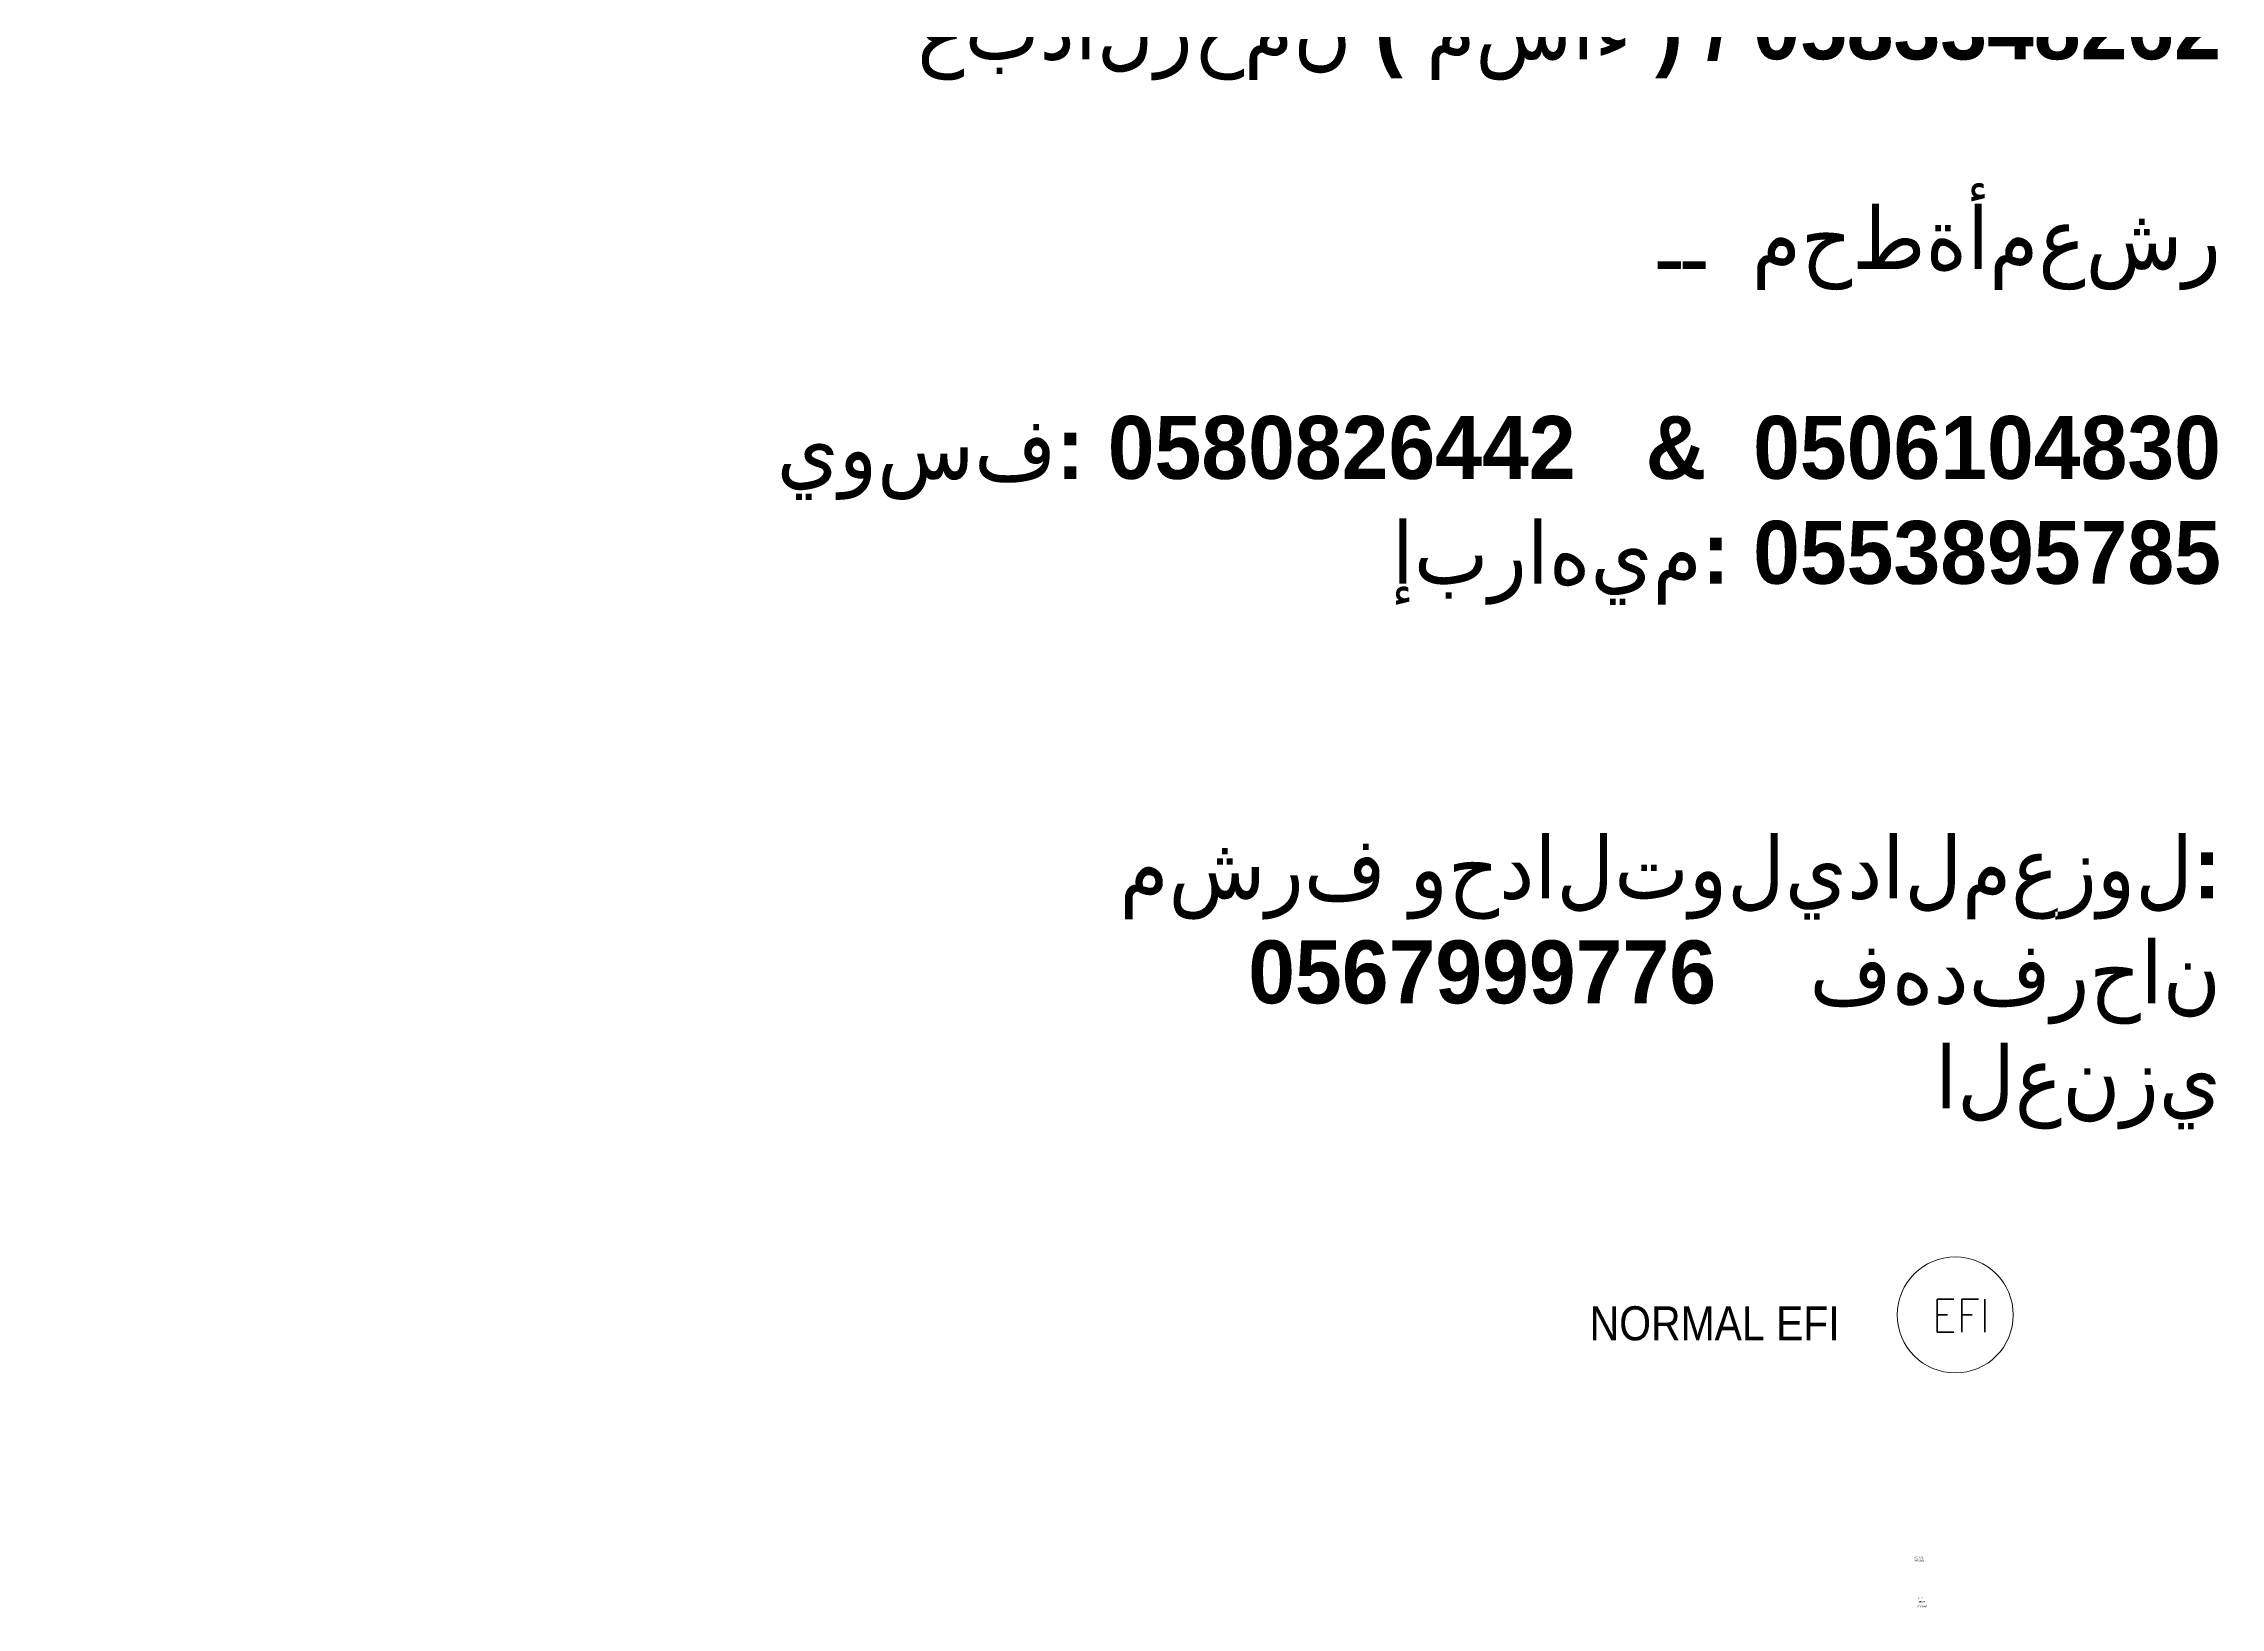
# Model space of a CAD drawing. Header units: metres. Extents: x 65984 to 144644, y -19036 to 23726.
# Drawn here: x 119613 to 124501, y 8598 to 12109 of the extents above; entities that cross this region are included whole.
import ezdxf
from ezdxf.enums import TextEntityAlignment as Align

# ---------------------------------------------------------------- set-up
doc = ezdxf.new("R2010")
doc.units = ezdxf.units.M
doc.header["$MEASUREMENT"] = 0
for name, color, linetype, lineweight in [('d_eos no', 121, 'Continuous', 40), ('d_switch', 95, 'Continuous', 40), ('d_tf no', 6, 'Continuous', 40), ('SW N O', 114, 'Continuous', 30)]:
    doc.layers.add(name, color=color, linetype=linetype, lineweight=lineweight)
doc.styles.add('NASKHF', font='naskhf.shx', dxfattribs={"height": 8})
doc.styles.add('Style-msdefault', font='msdefault.shx')
doc.styles.add('Style-STANDARD', font='STANDARD.shx')

# ---------------------------------------------------------------- blocks, each defined once
blk = doc.blocks.new('*U3587')
at = {"layer": 'SW N O', "color": 163, "lineweight": 13}
blk.add_circle((0, 0.01), 16.84, dxfattribs=at)
at = {"layer": 'SW N O', "color": 163, "lineweight": 13, "style": 'Style-STANDARD'}
blk.add_text('EFI', height=9.6, dxfattribs=at).set_placement((1.68, -0.17), align=Align.MIDDLE_CENTER)

msp = doc.modelspace()

# ---------------------------------------------------------------- block references
at = {"layer": 'SW N O', "color": 163, "lineweight": 13, "xscale": 7.731482490091237, "yscale": 7.731482490091237, "zscale": 7.731482490091237, "rotation": 359.9999999999999}
msp.add_blockref('*U3587', (123905.9, 9255), dxfattribs=at)

# ---------------------------------------------------------------- texts
at = {"layer": 'd_eos no', "color": 167, "linetype": 'Continuous', "lineweight": 13, "true_color": 0x1f4e79, "insert": (124502.5, 14569.5), "char_height": 141.25, "width": 4802.483, "attachment_point": 3, "style": 'NASKHF'}
msp.add_mtext('\\fGE SS Two Medium|b1|i0|c178178|p27;هذه قائمة بمشغلي المحطات التابعةللتوليدالمعزل\\P\\P\\C1;\\c255;ــ\\C157;\\c8210719; \\C1;\\c255; محطةالطوالة\\P\\P\\C157;\\c7949855;       ارشد / 0500332034\\P       عثمان / 0550883115\\P\\P\\C1;\\c255;ــ\\C157;\\c8210719; \\C1;\\c255; محطةالبرازي\\P\\P\\C157;\\c7949855;      عثمان علي ( صباح ) / 0583533114\\Pعبدالرحمن ( مساء ) / 0583348262\\P\\P\\C1;\\c255;ــ\\C157;\\c8210719; \\C1;\\c255; محطةأمعشر\\P\\P\\C157;\\c7949855;      يوسف: 0580826442   &  0506104830\\P      إبراهيم: 0553895785\\P   \\P\\P\\C1;\\c255;مشرف وحدالتوليدالمعزول: \\P\\C157;\\c7949855;                                                  0567999776    فهدفرحان العنزي\\P                                                        \\P', dxfattribs=at)
at = {"layer": 'd_switch', "color": 2, "linetype": 'Continuous', "lineweight": 30, "style": 'Style-msdefault', "width": 0.9}
msp.add_text('NORMAL EFI', height=76.3, dxfattribs=at).set_placement((123085, 9274.5), align=Align.TOP_LEFT)
at = {"layer": 'd_tf no', "color": 121, "linetype": 'Continuous', "lineweight": 40, "insert": (123814.2, 8712.8), "char_height": 4.057, "attachment_point": 1, "style": 'NASKHF'}
msp.add_mtext('\\Fmsdefault;\\H1x;\\W0.945946;ACTIVE\\P9/8/2023', dxfattribs=at)
at = {"layer": 'd_tf no', "color": 6, "linetype": 'Continuous', "lineweight": 13, "attachment_point": 1, "style": 'NASKHF'}
for s, insert, char_height in [('\\Fmsdefault;\\H1x;\\W0.945946;EFI OFF', (123822.8, 8621.9), 2.82), ('\\Fmsdefault;\\H1x;\\W0.945946;EFI ON', (123823.8, 8612.7), 3.134), ('\\Fmsdefault;\\H1x;\\W0.945946;OFFLINE', (123820.3, 8602.4), 3.869)]:
    msp.add_mtext(s, dxfattribs=dict(at, insert=insert, char_height=char_height))

doc.saveas('drawing.dxf')
